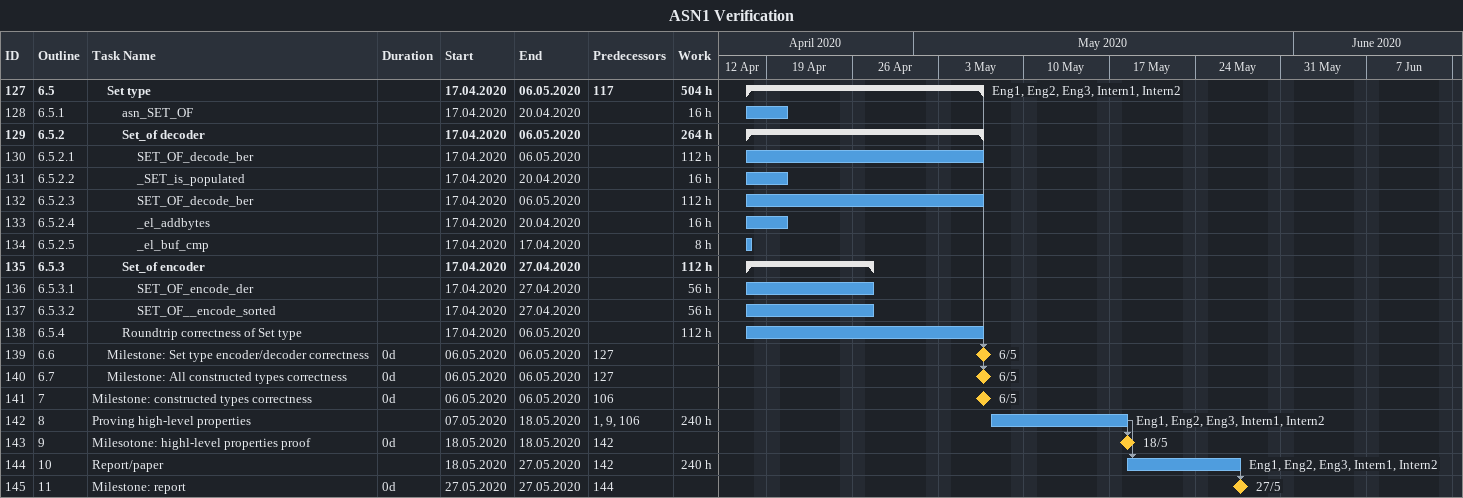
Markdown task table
ASN1 Verification

| ID | WBS | Task | Duration | Start | Finish | Predecessors | Resources | Work (h) |
|---|---|---|---|---|---|---|---|---|
| 127 | 6.5 | **Set type** |  | 2020-04-17 | 2020-05-06 | 117 | Eng1, Eng2, Eng3, Intern1, Intern2 | 504 |
| 128 | 6.5.1 | asn_SET_OF |  | 2020-04-17 | 2020-04-20 |  |  | 16 |
| 129 | 6.5.2 | **Set_of decoder** |  | 2020-04-17 | 2020-05-06 |  |  | 264 |
| 130 | 6.5.2.1 | SET_OF_decode_ber |  | 2020-04-17 | 2020-05-06 |  |  | 112 |
| 131 | 6.5.2.2 | _SET_is_populated |  | 2020-04-17 | 2020-04-20 |  |  | 16 |
| 132 | 6.5.2.3 | SET_OF_decode_ber |  | 2020-04-17 | 2020-05-06 |  |  | 112 |
| 133 | 6.5.2.4 | _el_addbytes |  | 2020-04-17 | 2020-04-20 |  |  | 16 |
| 134 | 6.5.2.5 | _el_buf_cmp |  | 2020-04-17 | 2020-04-17 |  |  | 8 |
| 135 | 6.5.3 | **Set_of encoder** |  | 2020-04-17 | 2020-04-27 |  |  | 112 |
| 136 | 6.5.3.1 | SET_OF_encode_der |  | 2020-04-17 | 2020-04-27 |  |  | 56 |
| 137 | 6.5.3.2 | SET_OF__encode_sorted |  | 2020-04-17 | 2020-04-27 |  |  | 56 |
| 138 | 6.5.4 | Roundtrip correctness of Set type |  | 2020-04-17 | 2020-05-06 |  |  | 112 |
| 139 | 6.6 | Milestone: Set type encoder/decoder correctness | 0d | 2020-05-06 | 2020-05-06 | 127 |  |  |
| 140 | 6.7 | Milestone: All constructed types correctness | 0d | 2020-05-06 | 2020-05-06 | 127 |  |  |
| 141 | 7 | Milestone: constructed types correctness | 0d | 2020-05-06 | 2020-05-06 | 106 |  |  |
| 142 | 8 | Proving high-level properties |  | 2020-05-07 | 2020-05-18 | 1, 9, 106 | Eng1, Eng2, Eng3, Intern1, Intern2 | 240 |
| 143 | 9 | Milesotone: highl-level properties proof | 0d | 2020-05-18 | 2020-05-18 | 142 |  |  |
| 144 | 10 | Report/paper |  | 2020-05-18 | 2020-05-27 | 142 | Eng1, Eng2, Eng3, Intern1, Intern2 | 240 |
| 145 | 11 | Milestone: report | 0d | 2020-05-27 | 2020-05-27 | 144 |  |  |
